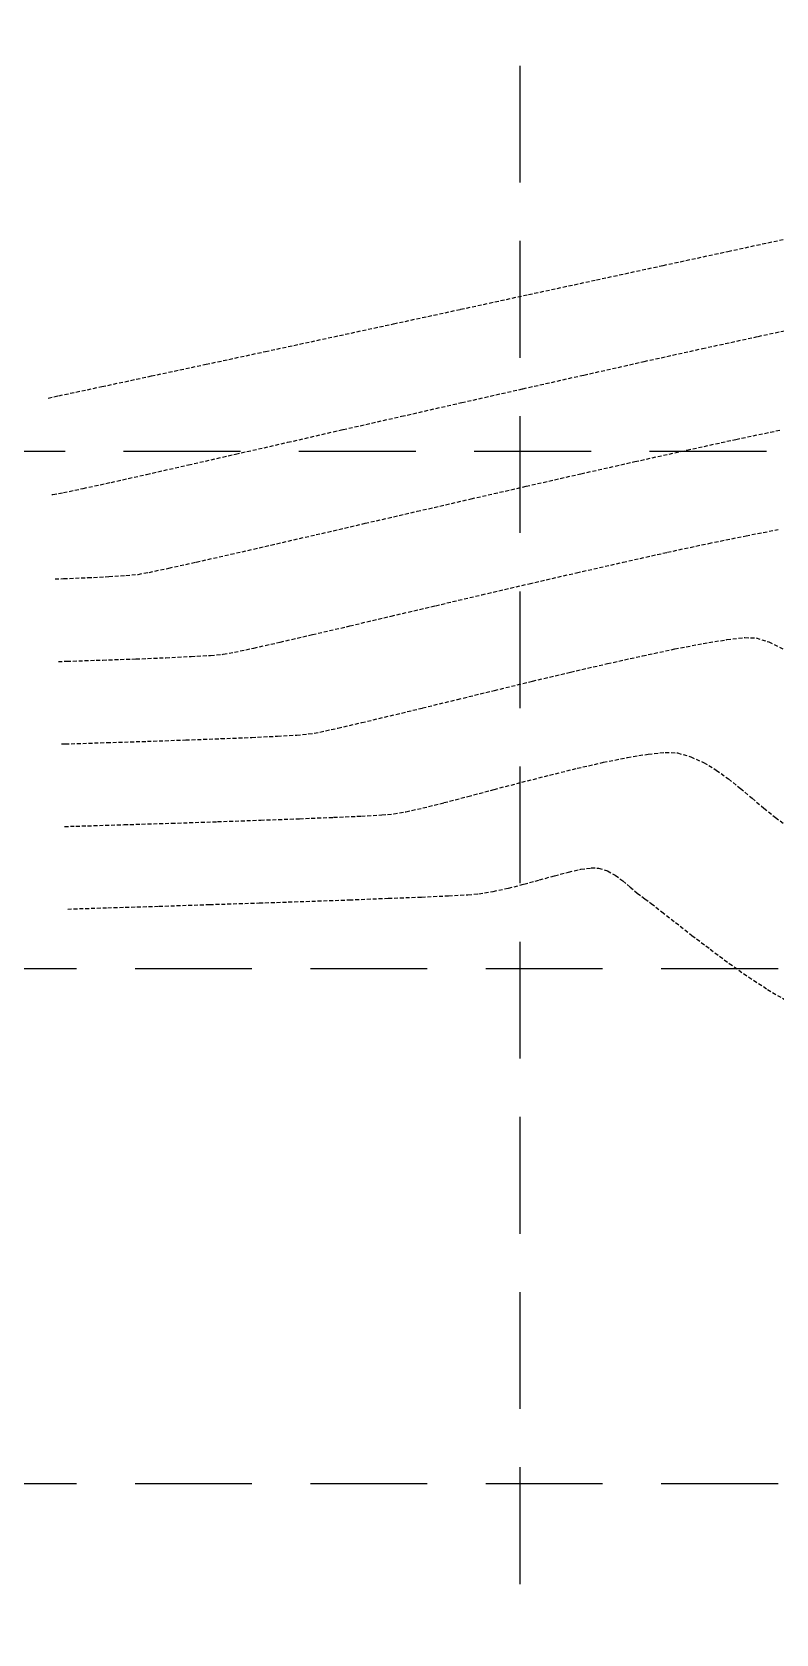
# Model space of a CAD drawing. Header units: inches. Extents: x 7994 to 10114, y 11164 to 12491.
# Drawn here: x 8956.7 to 9004.4, y 11387.6 to 11490.4 of the extents above; entities that cross this region are included whole.
import ezdxf

# ---------------------------------------------------------------- set-up
doc = ezdxf.new("R2010")
doc.units = ezdxf.units.IN
doc.header["$MEASUREMENT"] = 0
doc.linetypes.add('HIDDEN', pattern=[0.375, 0.25, -0.125])
doc.linetypes.add('x4227topo$0$HIDDEN', pattern=[0.375, 0.25, -0.125])
doc.layers.add('CONTOURS', color=43, linetype='x4227topo$0$HIDDEN')
doc.layers.add('GRID', color=254, linetype='HIDDEN')

msp = doc.modelspace()

# ---------------------------------------------------------------- linework, layer by layer
at = {"layer": 'CONTOURS', "color": 43}
for p, q in [((9001.35, 11476.35, 1238), (9005.32, 11477.21, 1238)), ((8997.19, 11475.45, 1238), (9001.35, 11476.35, 1238)), ((8992.91, 11474.52, 1238), (8997.19, 11475.45, 1238)), ((8988.56, 11473.58, 1238), (8992.91, 11474.52, 1238)), ((8984.2, 11472.63, 1238), (8988.56, 11473.58, 1238)), ((8979.9, 11471.7, 1238), (8984.2, 11472.63, 1238)), ((8975.7, 11470.79, 1238), (8979.9, 11471.7, 1238)), ((9003.28, 11470.89, 1237), (9006.61, 11471.6, 1237)), ((8967.87, 11469.1, 1238), (8971.67, 11469.92, 1238)), ((8971.67, 11469.92, 1238), (8975.7, 11470.79, 1238)), ((8995.97, 11469.28, 1237), (8999.71, 11470.11, 1237)), ((8999.71, 11470.11, 1237), (9003.28, 11470.89, 1237)), ((8964.36, 11468.35, 1238), (8967.87, 11469.1, 1238)), ((8992.11, 11468.41, 1237), (8995.97, 11469.28, 1237)), ((8961.19, 11467.67, 1238), (8964.36, 11468.35, 1238)), ((8988.19, 11467.53, 1237), (8992.11, 11468.41, 1237)), ((8957.74, 11466.93, 1238), (8958.42, 11467.08, 1238)), ((8958.42, 11467.08, 1238), (8961.19, 11467.67, 1238)), ((8984.27, 11466.64, 1237), (8988.19, 11467.53, 1237)), ((8976.66, 11464.91, 1237), (8980.41, 11465.76, 1237)), ((8980.41, 11465.76, 1237), (8984.27, 11466.64, 1237)), ((8973.1, 11464.09, 1237), (8976.66, 11464.91, 1237)), ((9001.86, 11464.28, 1236), (9004.76, 11464.89, 1236)), ((8969.76, 11463.33, 1237), (8973.1, 11464.09, 1237)), ((8998.72, 11463.59, 1236), (9001.86, 11464.28, 1236)), ((8966.73, 11462.64, 1237), (8969.76, 11463.33, 1237)), ((8991.92, 11462.07, 1236), (8995.38, 11462.85, 1236)), ((8995.38, 11462.85, 1236), (8998.72, 11463.59, 1236)), ((8961.78, 11461.52, 1237), (8964.05, 11462.03, 1237)), ((8964.05, 11462.03, 1237), (8966.73, 11462.64, 1237)), ((8988.4, 11461.27, 1236), (8991.92, 11462.07, 1236)), ((8957.98, 11460.74, 1237), (8958.04, 11460.74, 1237)), ((8958.04, 11460.74, 1237), (8958.72, 11460.86, 1237)), ((8958.72, 11460.86, 1237), (8959.98, 11461.13, 1237)), ((8959.98, 11461.13, 1237), (8961.78, 11461.52, 1237)), ((8984.87, 11460.46, 1236), (8988.4, 11461.27, 1236)), ((8978.07, 11458.89, 1236), (8981.41, 11459.66, 1236)), ((8981.41, 11459.66, 1236), (8984.87, 11460.46, 1236)), ((8974.93, 11458.16, 1236), (8978.07, 11458.89, 1236)), ((8972.03, 11457.49, 1236), (8974.93, 11458.16, 1236)), ((8997.46, 11457.03, 1235), (9000.12, 11457.6, 1235)), ((9000.12, 11457.6, 1235), (9002.51, 11458.09, 1235)), ((9002.51, 11458.09, 1235), (9004.58, 11458.49, 1235)), ((8967.24, 11456.4, 1236), (8969.45, 11456.9, 1236)), ((8969.45, 11456.9, 1236), (8972.03, 11457.49, 1236)), ((8994.62, 11456.39, 1235), (8997.46, 11457.03, 1235)), ((8961.63, 11455.47, 1236), (8962.72, 11455.54, 1236)), ((8962.72, 11455.54, 1236), (8963.51, 11455.61, 1236)), ((8963.51, 11455.61, 1236), (8964.21, 11455.74, 1236)), ((8964.21, 11455.74, 1236), (8965.47, 11456.01, 1236)), ((8965.47, 11456.01, 1236), (8967.24, 11456.4, 1236)), ((8988.6, 11455.01, 1235), (8991.64, 11455.71, 1235)), ((8991.64, 11455.71, 1235), (8994.62, 11456.39, 1235)), ((8958.18, 11455.32, 1236), (8958.73, 11455.34, 1236)), ((8958.73, 11455.34, 1236), (8960.28, 11455.4, 1236)), ((8960.28, 11455.4, 1236), (8961.63, 11455.47, 1236)), ((8985.56, 11454.3, 1235), (8988.6, 11455.01, 1235)), ((8979.74, 11452.93, 1235), (8982.59, 11453.6, 1235)), ((8982.59, 11453.6, 1235), (8985.56, 11454.3, 1235)), ((8977.09, 11452.3, 1235), (8979.74, 11452.93, 1235)), ((8972.62, 11451.26, 1235), (8974.69, 11451.74, 1235)), ((8974.69, 11451.74, 1235), (8977.09, 11452.3, 1235)), ((8999.76, 11451.17, 1234), (9001.28, 11451.42, 1234)), ((9001.28, 11451.42, 1234), (9002.43, 11451.55, 1234)), ((9002.43, 11451.55, 1234), (9003.16, 11451.53, 1234)), ((9003.16, 11451.53, 1234), (9003.97, 11451.27, 1234)), ((8965.29, 11450.26, 1235), (8966.91, 11450.34, 1235)), ((8966.91, 11450.34, 1235), (8968.16, 11450.41, 1235)), ((8968.16, 11450.41, 1235), (8968.97, 11450.48, 1235)), ((8968.97, 11450.48, 1235), (8969.69, 11450.61, 1235)), ((8969.69, 11450.61, 1235), (8970.93, 11450.88, 1235)), ((8970.93, 11450.88, 1235), (8972.62, 11451.26, 1235)), ((8993.62, 11449.88, 1234), (8995.87, 11450.38, 1234)), ((8995.87, 11450.38, 1234), (8997.94, 11450.82, 1234)), ((8997.94, 11450.82, 1234), (8999.76, 11451.17, 1234)), ((9003.97, 11451.27, 1234), (9004.93, 11450.81, 1234)), ((8958.39, 11450.02, 1235), (8958.95, 11450.03, 1235)), ((8958.95, 11450.03, 1235), (8961.24, 11450.11, 1235)), ((8961.24, 11450.11, 1235), (8963.37, 11450.18, 1235)), ((8963.37, 11450.18, 1235), (8965.29, 11450.26, 1235)), ((8988.81, 11448.75, 1234), (8991.25, 11449.33, 1234)), ((8991.25, 11449.33, 1234), (8993.62, 11449.88, 1234)), ((8986.37, 11448.16, 1234), (8988.81, 11448.75, 1234)), ((8981.75, 11447.03, 1234), (8984, 11447.58, 1234)), ((8984, 11447.58, 1234), (8986.37, 11448.16, 1234)), ((8977.85, 11446.09, 1234), (8979.68, 11446.53, 1234)), ((8979.68, 11446.53, 1234), (8981.75, 11447.03, 1234)), ((8970.8, 11445.14, 1234), (8972.45, 11445.22, 1234)), ((8972.45, 11445.22, 1234), (8973.68, 11445.29, 1234)), ((8973.68, 11445.29, 1234), (8974.44, 11445.36, 1234)), ((8974.44, 11445.36, 1234), (8975.17, 11445.48, 1234)), ((8975.17, 11445.48, 1234), (8976.33, 11445.74, 1234)), ((8976.33, 11445.74, 1234), (8977.85, 11446.09, 1234)), ((8958.59, 11444.72, 1234), (8958.83, 11444.72, 1234)), ((8958.83, 11444.72, 1234), (8961.5, 11444.81, 1234)), ((8961.5, 11444.81, 1234), (8964.1, 11444.89, 1234)), ((8964.1, 11444.89, 1234), (8966.56, 11444.98, 1234)), ((8966.56, 11444.98, 1234), (8968.82, 11445.06, 1234)), ((8968.82, 11445.06, 1234), (8970.8, 11445.14, 1234)), ((8996.24, 11444.07, 1233), (8997.33, 11444.18, 1233)), ((8997.33, 11444.18, 1233), (8998.11, 11444.14, 1233)), ((8989.91, 11442.72, 1233), (8991.68, 11443.16, 1233)), ((8991.68, 11443.16, 1233), (8993.36, 11443.54, 1233)), ((8993.36, 11443.54, 1233), (8994.9, 11443.85, 1233)), ((8994.9, 11443.85, 1233), (8996.24, 11444.07, 1233)), ((8998.11, 11444.14, 1233), (8998.96, 11443.9, 1233)), ((8998.96, 11443.9, 1233), (8999.79, 11443.52, 1233)), ((8999.79, 11443.52, 1233), (9000.6, 11443.04, 1233)), ((8986.35, 11441.8, 1233), (8988.12, 11442.26, 1233)), ((8988.12, 11442.26, 1233), (8989.91, 11442.72, 1233)), ((9000.6, 11443.04, 1233), (9001.38, 11442.47, 1233)), ((9001.38, 11442.47, 1233), (9002.15, 11441.86, 1233)), ((8983.13, 11440.95, 1233), (8984.67, 11441.35, 1233)), ((8984.67, 11441.35, 1233), (8986.35, 11441.8, 1233)), ((9002.15, 11441.86, 1233), (9002.9, 11441.23, 1233)), ((9002.9, 11441.23, 1233), (9003.65, 11440.6, 1233)), ((8976.05, 11440.01, 1233), (8977.83, 11440.09, 1233)), ((8977.83, 11440.09, 1233), (8979.14, 11440.16, 1233)), ((8979.14, 11440.16, 1233), (8979.91, 11440.23, 1233)), ((8979.91, 11440.23, 1233), (8980.69, 11440.37, 1233)), ((8980.69, 11440.37, 1233), (8981.78, 11440.61, 1233)), ((8981.78, 11440.61, 1233), (8983.13, 11440.95, 1233)), ((9003.65, 11440.6, 1233), (9004.39, 11440, 1233)), ((8958.79, 11439.42, 1233), (8959.52, 11439.44, 1233)), ((8959.52, 11439.44, 1233), (8962.61, 11439.54, 1233)), ((8962.61, 11439.54, 1233), (8965.66, 11439.63, 1233)), ((8965.66, 11439.63, 1233), (8968.6, 11439.73, 1233)), ((8968.6, 11439.73, 1233), (8971.37, 11439.83, 1233)), ((8971.37, 11439.83, 1233), (8973.87, 11439.92, 1233)), ((8973.87, 11439.92, 1233), (8976.05, 11440.01, 1233)), ((9004.39, 11440, 1233), (9005.13, 11439.47, 1233)), ((8988.26, 11435.72, 1232), (8989.26, 11435.99, 1232)), ((8989.26, 11435.99, 1232), (8990.23, 11436.26, 1232)), ((8990.23, 11436.26, 1232), (8991.12, 11436.49, 1232)), ((8991.12, 11436.49, 1232), (8991.91, 11436.67, 1232)), ((8991.91, 11436.67, 1232), (8992.57, 11436.76, 1232)), ((8992.57, 11436.76, 1232), (8993.05, 11436.75, 1232)), ((8993.05, 11436.75, 1232), (8993.61, 11436.57, 1232)), ((8993.61, 11436.57, 1232), (8994.12, 11436.29, 1232)), ((8994.12, 11436.29, 1232), (8994.6, 11435.93, 1232)), ((8994.6, 11435.93, 1232), (8995.07, 11435.53, 1232)), ((8981.69, 11434.89, 1232), (8983.42, 11434.97, 1232)), ((8983.42, 11434.97, 1232), (8984.67, 11435.04, 1232)), ((8984.67, 11435.04, 1232), (8985.37, 11435.1, 1232)), ((8985.37, 11435.1, 1232), (8986.28, 11435.25, 1232)), ((8986.28, 11435.25, 1232), (8987.26, 11435.46, 1232)), ((8987.26, 11435.46, 1232), (8988.26, 11435.72, 1232)), ((8995.07, 11435.53, 1232), (8995.53, 11435.14, 1232)), ((8995.53, 11435.14, 1232), (8996.02, 11434.78, 1232)), ((8958.99, 11434.12, 1232), (8961.56, 11434.2, 1232)), ((8961.56, 11434.2, 1232), (8964.85, 11434.3, 1232)), ((8964.85, 11434.3, 1232), (8968.1, 11434.41, 1232)), ((8968.1, 11434.41, 1232), (8971.27, 11434.51, 1232)), ((8971.27, 11434.51, 1232), (8974.27, 11434.61, 1232)), ((8974.27, 11434.61, 1232), (8977.06, 11434.71, 1232)), ((8977.06, 11434.71, 1232), (8979.55, 11434.81, 1232)), ((8979.55, 11434.81, 1232), (8981.69, 11434.89, 1232)), ((8996.02, 11434.78, 1232), (8996.43, 11434.47, 1232)), ((8996.43, 11434.47, 1232), (8997.11, 11433.94, 1232)), ((8997.11, 11433.94, 1232), (8997.99, 11433.25, 1232)), ((8997.99, 11433.25, 1232), (8999.04, 11432.43, 1232)), ((8999.04, 11432.43, 1232), (9000.21, 11431.54, 1232)), ((9000.21, 11431.54, 1232), (9001.43, 11430.63, 1232)), ((9001.43, 11430.63, 1232), (9002.68, 11429.75, 1232)), ((9002.68, 11429.75, 1232), (9003.89, 11428.96, 1232)), ((9003.89, 11428.96, 1232), (9005.02, 11428.29, 1232))]:
    msp.add_line(p, q, dxfattribs=at)
at = {"layer": 'GRID', "color": 253, "linetype": 'HIDDEN', "ltscale": 30}
for p, q in [((8987.99, 12455.77), (8987.99, 11298)), ((8028.82, 11463.52), (10079.47, 11463.52)), ((8029.56, 11430.3), (10080.21, 11430.3)), ((8029.56, 11397.23), (10080.21, 11397.23))]:
    msp.add_line(p, q, dxfattribs=at)

doc.saveas('drawing.dxf')
